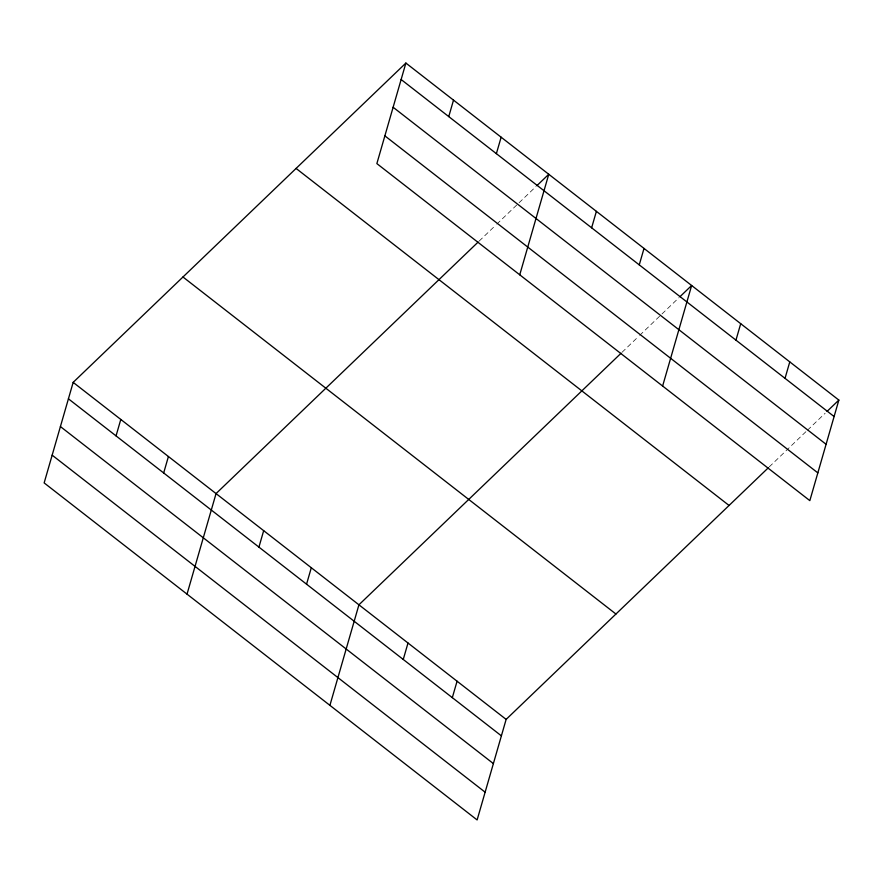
<?xml version="1.0" encoding="UTF-8"?>
<svg xmlns="http://www.w3.org/2000/svg" width="883" height="883" viewBox="0 0 883 883"><rect width="100%" height="100%" fill="white"/><g stroke="black" fill="none" stroke-linecap="round" stroke-linejoin="round"><path stroke-width="0.66" stroke-dasharray="4.42 3.31" d="M479.16 241.081L495.827 225.088M496.798 224.139L536.014 186.512M622.04 352.295L638.707 336.302M639.678 335.363L678.895 297.737M769.248 466.886L806.499 431.136M807.481 430.198L825.13 413.266"/><path stroke-width="1.32" d="M405.882 63.057L376.864 163.598L809.832 500.628L838.85 400.087L405.882 63.057L73.168 382.372L44.15 482.913L477.118 819.943L506.136 719.402L768.265 467.835M116.048 435.893L120.794 419.447M163.675 472.968L168.421 456.511M187.03 594.127L216.048 493.586L478.178 242.019M258.929 547.118L263.675 530.661M306.556 584.193L311.302 567.736M448.752 116.589L453.509 100.132M329.911 705.351L358.928 604.811L621.058 353.244M496.378 153.664L501.136 137.207M403.255 659.458L408.001 643.012M519.745 274.823L548.762 174.282L536.996 185.573M452.317 697.658L457.074 681.201M591.632 227.803L596.389 211.357M639.259 264.878L644.016 248.432M662.625 386.037L691.643 285.496L679.877 296.787M735.958 340.154L740.705 323.697M785.031 378.343L789.777 361.898M827.084 411.379L838.85 400.087M401.125 79.514L834.104 416.544M393.123 107.262L826.091 444.292M384.867 135.85L817.835 472.88M296.081 168.432L729.06 505.462M182.969 276.997L615.937 614.027M73.168 382.372L506.136 719.402M68.421 398.818L501.389 735.848M60.408 426.566L493.387 763.596M52.163 455.164L485.131 792.194"/></g></svg>
